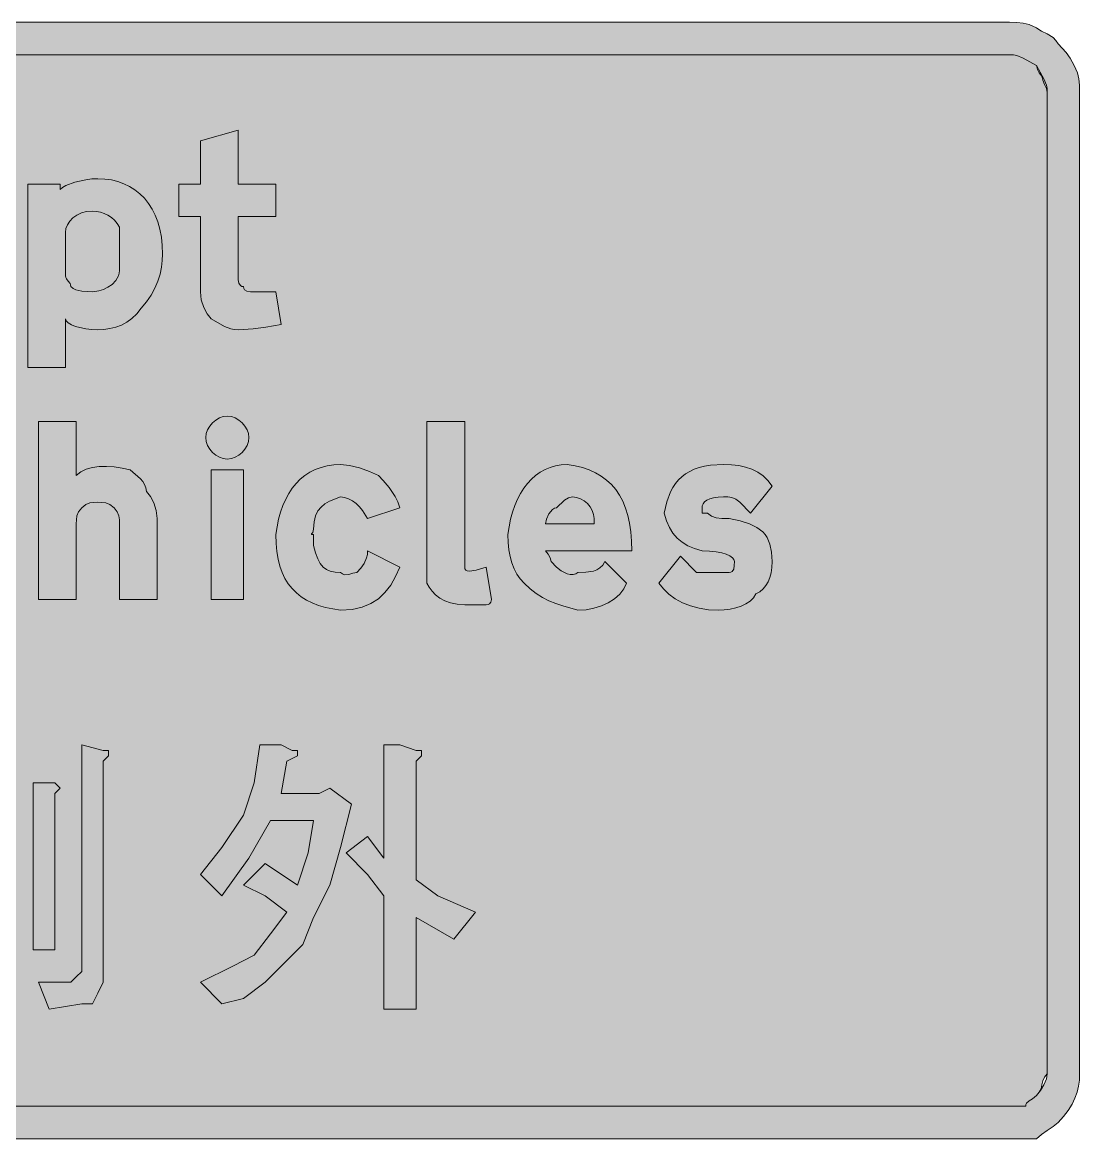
# Model space of a CAD drawing. Header units: metres. Extents: x 6 to 561, y 12 to 260.
# Drawn here: x 326 to 561.2, y 11.5 to 259.9 of the extents above; entities that cross this region are included whole.
import ezdxf

# ---------------------------------------------------------------- set-up
doc = ezdxf.new("R2010")
doc.units = ezdxf.units.M
doc.layers.add('FILL_BLACK_000000', color=7, linetype='Continuous', true_color=0x000000)
doc.layers.add('FILL_WHITE_FFFFFF', color=7, linetype='Continuous', true_color=0xffffff)

msp = doc.modelspace()

# ---------------------------------------------------------------- hatches: boundary and pattern name
at = {"layer": 'FILL_BLACK_000000', "true_color": 0x000000}
h = msp.add_hatch(color=7, dxfattribs=at)
h.dxf.hatch_style = 1
h.paths.add_polyline_path([(547.22, 259.9), (548.61, 259.77), (550, 259.41), (551.61, 258.72), (552.11, 258.32), (552.7, 257.99), (554.01, 257.37), (555.32, 256.53), (555.91, 255.91), (556.41, 255.12), (558.21, 253.17), (559.11, 251.91), (560.01, 250.32), (560.7, 248.71), (561.06, 247.32), (561.19, 245.93), (561.21, 244.32), (561.21, 25.92), (561.15, 24.57), (560.97, 23.22), (560.64, 21.87), (560.16, 20.52), (559.51, 19.17), (558.68, 17.82), (557.65, 16.47), (556.41, 15.12), (555.32, 14.22), (554.01, 13.32), (552.7, 12.42), (551.61, 11.52), (545.61, 11.52), (21.21, 11.52), (19.86, 11.58), (18.51, 11.74), (17.16, 12.03), (15.81, 12.42), (14.46, 12.93), (13.11, 13.54), (10.41, 15.12), (9.17, 16.47), (8.14, 17.82), (7.31, 19.17), (6.66, 20.52), (6.18, 21.87), (5.85, 23.22), (5.67, 24.57), (5.61, 25.92), (5.61, 244.32), (5.67, 245.72), (5.85, 247.19), (6.18, 248.69), (6.66, 250.17), (7.31, 251.6), (8.14, 252.93), (9.17, 254.11), (10.41, 255.12), (10.91, 255.91), (11.5, 256.53), (12.81, 257.37), (14.12, 257.99), (14.71, 258.32), (15.21, 258.72), (16.82, 259.41), (18.21, 259.77), (19.6, 259.9), (21.21, 259.92), (545.61, 259.92), (547.22, 259.9)])
h.paths.add_polyline_path([(19.6, 252.51), (18.21, 251.97), (15.21, 250.32), (14.52, 248.71), (14.16, 247.32), (14.03, 245.93), (14.01, 244.32), (14.01, 25.92), (14.16, 23.52), (14.52, 22.21), (14.81, 21.62), (15.21, 21.12), (18.21, 19.47), (19.6, 18.93), (20.36, 18.77), (21.21, 18.72), (545.61, 18.72), (549.21, 18.72), (549.26, 19.12), (549.42, 19.43), (549.96, 19.92), (550.73, 20.41), (551.61, 21.12), (552.49, 22.21), (553.26, 23.52), (553.8, 24.83), (554.01, 25.92), (554.01, 244.32), (553.82, 245.22), (553.41, 246.12), (553, 247.02), (552.81, 247.92), (552.21, 248.67), (551.8, 249.44), (551.61, 250.32), (548.61, 251.97), (547.22, 252.51), (546.46, 252.67), (545.61, 252.72), (21.21, 252.72), (20.36, 252.67), (19.6, 252.51)], flags=16)
h = msp.add_hatch(color=7, dxfattribs=at)
h.dxf.hatch_style = 1
h.paths.add_polyline_path([(382.41, 223.92), (382.41, 216.72), (374.01, 216.72), (374.01, 203.52), (374.03, 202.64), (374.16, 201.87), (374.52, 201.33), (374.81, 201.17), (375.21, 201.12), (375.26, 200.72), (375.42, 200.43), (375.96, 200.07), (376.73, 199.94), (377.61, 199.92), (380.01, 199.92), (382.41, 199.92), (383.61, 192.72), (380.16, 192.12), (377.37, 191.71), (374.01, 191.52), (373.16, 191.57), (372.4, 191.73), (371.01, 192.27), (368.01, 193.92), (367.13, 195.03), (366.36, 196.47), (365.82, 198.14), (365.61, 199.92), (365.61, 216.72), (360.81, 216.72), (360.81, 223.92), (365.61, 223.92), (365.61, 233.52), (374.01, 235.92), (374.01, 223.92), (382.41, 223.92)])
h = msp.add_hatch(color=7, dxfattribs=at)
h.dxf.hatch_style = 1
h.paths.add_polyline_path([(356.97, 205.43), (356.64, 203.89), (356.16, 202.32), (355.51, 200.75), (354.68, 199.21), (353.65, 197.72), (352.41, 196.32), (351.46, 195.08), (350.4, 194.05), (349.27, 193.22), (348.06, 192.57), (346.8, 192.09), (345.49, 191.76), (344.16, 191.58), (342.81, 191.52), (341.47, 191.57), (340.17, 191.73), (337.86, 192.27), (336.94, 192.63), (336.23, 193.04), (335.77, 193.47), (335.61, 193.92), (335.61, 183.12), (327.21, 183.12), (327.21, 223.92), (334.41, 223.92), (334.41, 222.72), (334.97, 223.17), (335.72, 223.6), (337.71, 224.37), (340.15, 224.91), (341.46, 225.07), (342.81, 225.12), (344.36, 225.05), (345.84, 224.84), (347.26, 224.5), (348.6, 224.01), (349.87, 223.4), (351.06, 222.65), (352.16, 221.78), (353.16, 220.77), (354.07, 219.64), (354.87, 218.38), (355.56, 217), (356.14, 215.5), (356.6, 213.88), (356.94, 212.14), (357.14, 210.29), (357.21, 208.32), (357.15, 206.92), (356.97, 205.43)])
h.paths.add_polyline_path([(344.04, 200.49), (345.06, 200.97), (346.03, 201.62), (346.84, 202.45), (347.4, 203.48), (347.56, 204.07), (347.61, 204.72), (347.61, 205.92), (347.61, 211.92), (347.61, 213.12), (347.61, 214.32), (347.11, 215.16), (346.5, 215.89), (345.82, 216.51), (345.06, 217.02), (344.25, 217.41), (343.39, 217.69), (342.51, 217.86), (341.61, 217.92), (340.32, 217.81), (339.15, 217.51), (338.13, 217.03), (337.26, 216.42), (336.56, 215.69), (336.04, 214.88), (335.72, 214.02), (335.61, 213.12), (335.61, 204.72), (335.61, 203.52), (335.66, 203.12), (335.8, 202.81), (336.21, 202.32), (336.62, 201.83), (336.76, 201.52), (336.81, 201.12), (337.31, 200.72), (337.9, 200.43), (339.21, 200.07), (341.61, 199.92), (343.05, 200.16), (344.04, 200.49)], flags=16)
h = msp.add_hatch(color=7, dxfattribs=at)
h.dxf.hatch_style = 1
h.paths.add_polyline_path([(376.3, 166.62), (376, 165.76), (375.52, 164.95), (374.91, 164.22), (374.18, 163.61), (373.37, 163.13), (372.51, 162.83), (371.61, 162.72), (370.71, 162.83), (369.85, 163.13), (369.04, 163.61), (368.31, 164.22), (367.7, 164.95), (367.22, 165.76), (366.92, 166.62), (366.81, 167.52), (366.92, 168.42), (367.22, 169.28), (367.7, 170.09), (368.31, 170.82), (369.04, 171.43), (369.85, 171.91), (370.71, 172.21), (371.61, 172.32), (372.51, 172.21), (373.37, 171.91), (374.18, 171.43), (374.91, 170.82), (375.52, 170.09), (376, 169.28), (376.3, 168.42), (376.41, 167.52), (376.3, 166.62)])
h = msp.add_hatch(color=7, dxfattribs=at)
h.dxf.hatch_style = 1
h.paths.add_polyline_path([(339.02, 159.91), (340.22, 160.49), (341.6, 160.87), (343.11, 161.07), (344.74, 161.1), (346.45, 160.98), (348.21, 160.71), (350.01, 160.32), (352.26, 158.37), (352.79, 157.78), (353.22, 157.11), (353.5, 156.37), (353.61, 155.52), (354.49, 154.41), (355.26, 152.97), (355.8, 151.3), (356.01, 149.52), (356.01, 131.52), (347.61, 131.52), (347.61, 148.32), (347.59, 149.22), (347.46, 150.12), (347.1, 151.02), (346.41, 151.92), (345.51, 152.61), (344.61, 152.97), (343.71, 153.1), (342.81, 153.12), (341.91, 153.1), (341.01, 152.97), (340.11, 152.61), (339.21, 151.92), (338.52, 151.02), (338.16, 150.12), (338.03, 149.22), (338.01, 148.32), (338.01, 131.52), (329.61, 131.52), (329.61, 171.12), (338.01, 171.12), (338.01, 159.12), (339.02, 159.91)])
h = msp.add_hatch(color=7, dxfattribs=at)
h.dxf.hatch_style = 1
h.paths.add_polyline_path([(424.41, 139.92), (424.41, 138.72), (424.47, 138.33), (424.65, 138.04), (424.98, 137.88), (425.46, 137.82), (426.94, 138.04), (429.21, 138.72), (430.41, 131.52), (430.26, 130.92), (429.9, 130.51), (429.61, 130.37), (429.21, 130.32), (428.01, 130.32), (424.41, 130.32), (422.72, 130.43), (421.24, 130.73), (419.96, 131.21), (418.86, 131.82), (417.93, 132.55), (417.15, 133.36), (416.52, 134.22), (416.01, 135.12), (416.01, 136.32), (416.01, 137.52), (416.01, 171.12), (424.41, 171.12), (424.41, 139.92)])
h = msp.add_hatch(color=7, dxfattribs=at)
h.dxf.hatch_style = 1
h.paths.add_polyline_path([(398.8, 161.31), (401.01, 160.77), (403.22, 160), (405.21, 159.12), (406.3, 157.99), (407.61, 156.42), (408.92, 154.39), (409.51, 153.21), (410.01, 151.92), (402.81, 149.52), (401.7, 151.28), (401.02, 152.09), (400.26, 152.82), (399.45, 153.43), (398.59, 153.91), (397.71, 154.21), (396.81, 154.32), (394.35, 153.36), (393.33, 152.78), (392.46, 152.07), (391.76, 151.19), (391.24, 150.1), (390.92, 148.76), (390.81, 147.12), (390.64, 146.43), (390.36, 146.07), (390.3, 145.94), (390.81, 145.92), (390.81, 143.52), (391.26, 141.88), (391.75, 140.56), (392.29, 139.51), (392.91, 138.72), (393.65, 138.15), (394.52, 137.78), (395.57, 137.58), (396.81, 137.52), (397.26, 137.18), (397.71, 137.01), (398.61, 137.07), (399.51, 137.35), (400.41, 137.52), (401.29, 138.44), (402.06, 139.47), (402.6, 140.73), (402.76, 141.47), (402.81, 142.32), (410.01, 138.72), (409.05, 136.58), (407.95, 134.69), (406.68, 133.05), (405.21, 131.67), (403.52, 130.58), (401.57, 129.78), (399.35, 129.29), (396.81, 129.12), (395.07, 129.39), (393.43, 129.74), (391.92, 130.19), (390.51, 130.73), (389.22, 131.37), (388.03, 132.12), (386.97, 132.96), (386.01, 133.92), (385.17, 134.99), (384.43, 136.17), (383.82, 137.48), (383.31, 138.91), (382.92, 140.46), (382.63, 142.15), (382.47, 143.96), (382.41, 145.92), (383.03, 149.35), (383.46, 150.92), (383.98, 152.41), (384.59, 153.79), (385.28, 155.07), (386.05, 156.25), (386.91, 157.32), (387.85, 158.28), (388.88, 159.12), (389.99, 159.84), (391.18, 160.43), (392.46, 160.9), (393.83, 161.24), (395.28, 161.45), (396.81, 161.52), (398.8, 161.31)])
h = msp.add_hatch(color=7, dxfattribs=at)
h.dxf.hatch_style = 1
h.paths.add_polyline_path([(443.01, 141.57), (443.42, 140.8), (443.61, 139.92), (444.81, 138.72), (445.9, 137.86), (447.21, 137.22), (447.88, 137.06), (448.52, 137.03), (449.11, 137.18), (449.61, 137.52), (451.39, 137.56), (453.06, 137.82), (453.82, 138.11), (454.5, 138.53), (455.11, 139.13), (455.61, 139.92), (460.41, 135.12), (459.8, 133.83), (458.89, 132.66), (457.73, 131.64), (456.36, 130.77), (454.82, 130.07), (453.15, 129.55), (451.4, 129.23), (449.61, 129.12), (446.22, 130.06), (444.65, 130.6), (443.16, 131.22), (441.72, 131.96), (440.33, 132.83), (438.96, 133.88), (437.61, 135.12), (436.77, 136.08), (436.03, 137.14), (435.42, 138.33), (434.91, 139.62), (434.52, 141.03), (434.23, 142.54), (434.07, 144.18), (434.01, 145.92), (434.63, 149.35), (435.06, 150.92), (435.57, 152.41), (436.15, 153.79), (436.82, 155.07), (437.55, 156.25), (438.36, 157.32), (439.24, 158.28), (440.19, 159.12), (441.2, 159.84), (442.28, 160.43), (443.42, 160.9), (444.62, 161.24), (445.89, 161.45), (447.21, 161.52), (448.95, 161.24), (450.58, 160.84), (452.1, 160.33), (453.51, 159.7), (454.8, 158.95), (455.98, 158.08), (457.05, 157.09), (458.01, 155.97), (458.85, 154.73), (459.58, 153.35), (460.2, 151.85), (460.71, 150.21), (461.1, 148.45), (461.38, 146.54), (461.55, 144.5), (461.61, 142.32), (442.41, 142.32), (443.01, 141.57)])
h.paths.add_polyline_path([(453.21, 149.52), (453.1, 150.42), (452.8, 151.28), (452.32, 152.09), (451.71, 152.82), (450.98, 153.43), (450.17, 153.91), (449.31, 154.21), (448.41, 154.32), (447.51, 154.11), (446.61, 153.57), (444.81, 151.92), (444.36, 151.81), (443.93, 151.53), (443.16, 150.57), (442.62, 149.39), (442.41, 148.32), (453.21, 148.32), (453.21, 149.52)], flags=16)
h = msp.add_hatch(color=7, dxfattribs=at)
h.dxf.hatch_style = 1
h.paths.add_polyline_path([(492.75, 138.63), (492.58, 137.44), (492.3, 136.38), (491.91, 135.42), (491.4, 134.58), (490.78, 133.84), (490.05, 133.23), (489.21, 132.72), (488.65, 131.88), (487.9, 131.14), (486.97, 130.53), (485.91, 130.02), (484.73, 129.63), (483.47, 129.34), (482.16, 129.18), (480.81, 129.12), (478.62, 129.23), (476.55, 129.55), (474.63, 130.07), (472.86, 130.77), (471.26, 131.64), (469.84, 132.66), (468.62, 133.83), (467.61, 135.12), (472.41, 141.12), (476.01, 137.52), (480.81, 137.52), (483.21, 137.52), (483.61, 137.57), (483.9, 137.73), (484.26, 138.27), (484.39, 139.04), (484.41, 139.92), (484.3, 140.37), (483.96, 140.8), (483.4, 141.21), (482.61, 141.57), (481.6, 141.88), (480.36, 142.11), (478.9, 142.27), (477.21, 142.32), (475.52, 142.83), (474.04, 143.46), (472.76, 144.24), (471.66, 145.17), (470.73, 146.27), (469.95, 147.55), (469.32, 149.03), (468.81, 150.72), (469.38, 153.25), (470.2, 155.44), (470.71, 156.42), (471.3, 157.3), (471.96, 158.1), (472.71, 158.82), (473.54, 159.45), (474.46, 160), (475.47, 160.47), (476.57, 160.84), (477.78, 161.14), (479.08, 161.35), (482.01, 161.52), (483.75, 161.46), (485.38, 161.28), (486.9, 160.95), (488.31, 160.47), (489.6, 159.82), (490.78, 158.99), (491.85, 157.96), (492.81, 156.72), (488.01, 150.72), (485.61, 153.12), (484.71, 153.81), (483.81, 154.17), (482.91, 154.3), (482.01, 154.32), (480.77, 154.27), (479.74, 154.11), (478.91, 153.88), (478.26, 153.57), (477.78, 153.21), (477.45, 152.8), (477.27, 152.37), (477.21, 151.92), (477.21, 150.72), (478.41, 150.72), (479.33, 150.03), (480.36, 149.67), (481.62, 149.54), (483.21, 149.52), (485.69, 149.01), (487.75, 148.36), (489.41, 147.54), (490.71, 146.52), (491.23, 145.93), (491.67, 145.28), (492.32, 143.78), (492.69, 142.01), (492.81, 139.92), (492.75, 138.63)])
h = msp.add_hatch(color=7, dxfattribs=at)
h.dxf.hatch_style = 1
h.paths.add_polyline_path([(368.01, 131.52), (368.01, 160.32), (375.21, 160.32), (375.21, 131.52), (368.01, 131.52)])
h = msp.add_hatch(color=7, dxfattribs=at)
h.dxf.hatch_style = 1
h.paths.add_polyline_path([(344.01, 97.92), (345.21, 97.92), (345.21, 96.72), (344.01, 95.52), (344.01, 48.72), (344.01, 46.32), (342.81, 43.92), (341.61, 41.52), (339.21, 41.52), (332.01, 40.32), (329.61, 46.32), (335.61, 46.32), (336.81, 46.32), (338.01, 47.52), (339.21, 48.72), (339.21, 51.12), (339.21, 99.12), (344.01, 97.92)])
h = msp.add_hatch(color=7, dxfattribs=at)
h.dxf.hatch_style = 1
h.paths.add_polyline_path([(386.01, 97.92), (387.21, 97.92), (387.21, 96.72), (384.81, 95.52), (383.61, 88.32), (392.01, 88.32), (394.41, 89.52), (399.21, 85.92), (396.81, 76.32), (394.41, 67.92), (390.81, 60.72), (388.41, 54.72), (383.61, 49.92), (380.01, 46.32), (375.21, 42.72), (370.41, 41.52), (365.61, 46.32), (372.81, 49.92), (377.61, 52.32), (381.21, 57.12), (384.81, 61.92), (380.01, 65.52), (375.21, 67.92), (380.01, 72.72), (387.21, 67.92), (389.61, 75.12), (390.81, 82.32), (381.21, 82.32), (376.41, 73.92), (370.41, 65.52), (365.61, 70.32), (370.41, 76.32), (375.21, 83.52), (377.61, 90.72), (378.81, 99.12), (383.61, 99.12), (386.01, 97.92)])
h = msp.add_hatch(color=7, dxfattribs=at)
h.dxf.hatch_style = 1
h.paths.add_polyline_path([(413.61, 97.92), (414.81, 97.92), (414.81, 96.72), (413.61, 95.52), (413.61, 69.12), (418.41, 65.52), (426.81, 61.92), (422.01, 55.92), (413.61, 60.72), (413.61, 40.32), (406.41, 40.32), (406.41, 65.52), (402.81, 70.32), (398.01, 75.12), (402.81, 78.72), (406.41, 73.92), (406.41, 99.12), (410.01, 99.12), (413.61, 97.92)])
h = msp.add_hatch(color=7, dxfattribs=at)
h.dxf.hatch_style = 1
h.paths.add_polyline_path([(333.21, 90.72), (334.41, 89.52), (333.21, 88.32), (333.21, 53.52), (328.41, 53.52), (328.41, 90.72), (333.21, 90.72)])
at = {"layer": 'FILL_WHITE_FFFFFF', "true_color": 0xffffff}
h = msp.add_hatch(color=7, dxfattribs=at)
h.dxf.hatch_style = 1
h.paths.add_polyline_path([(545.61, 252.72), (546.46, 252.67), (547.22, 252.51), (548.61, 251.97), (551.61, 250.32), (553.26, 247.32), (553.8, 245.93), (553.96, 245.17), (554.01, 244.32), (554.01, 25.92), (553.41, 25.17), (553, 24.4), (552.81, 23.52), (552.62, 22.64), (552.21, 21.87), (551.61, 21.12), (550.73, 20.41), (549.96, 19.92), (549.42, 19.43), (549.26, 19.12), (549.21, 18.72), (545.61, 18.72), (21.21, 18.72), (20.36, 18.77), (19.6, 18.93), (18.21, 19.47), (15.21, 21.12), (14.81, 21.62), (14.52, 22.21), (14.16, 23.52), (14.01, 25.92), (14.01, 244.32), (14.12, 246.06), (14.46, 247.66), (15.02, 249.09), (15.81, 250.32), (16.82, 251.33), (18.06, 252.08), (19.52, 252.56), (21.21, 252.72), (545.61, 252.72)])

# ---------------------------------------------------------------- linework, layer by layer
at = {"layer": 'FILL_BLACK_000000', "lineweight": 0, "true_color": 0x000000}
for points in [[(21.21, 259.92), (545.61, 259.92), (547.22, 259.9), (548.61, 259.77), (550, 259.41), (551.61, 258.72), (552.11, 258.32), (552.7, 257.99), (554.01, 257.37), (555.32, 256.53), (555.91, 255.91), (556.41, 255.12), (558.21, 253.17), (559.11, 251.91), (560.01, 250.32), (560.7, 248.71), (561.06, 247.32), (561.19, 245.93), (561.21, 244.32), (561.21, 25.92), (561.15, 24.57), (560.97, 23.22), (560.64, 21.87), (560.16, 20.52), (559.51, 19.17), (558.68, 17.82), (557.65, 16.47), (556.41, 15.12), (555.32, 14.22), (554.01, 13.32), (552.7, 12.42), (551.61, 11.52), (545.61, 11.52), (21.21, 11.52)], [(21.21, 18.72), (545.61, 18.72), (549.21, 18.72), (549.26, 19.12), (549.42, 19.43), (549.96, 19.92), (550.73, 20.41), (551.61, 21.12), (552.49, 22.21), (553.26, 23.52), (553.8, 24.83), (554.01, 25.92), (554.01, 244.32), (553.82, 245.22), (553.41, 246.12), (553, 247.02), (552.81, 247.92), (552.21, 248.67), (551.8, 249.44), (551.61, 250.32), (548.61, 251.97), (547.22, 252.51), (546.46, 252.67), (545.61, 252.72), (21.21, 252.72)]]:
    msp.add_lwpolyline(points, dxfattribs=at)
for points in [[(382.41, 223.92), (382.41, 216.72), (374.01, 216.72), (374.01, 203.52), (374.03, 202.64), (374.16, 201.87), (374.52, 201.33), (374.81, 201.17), (375.21, 201.12), (375.26, 200.72), (375.42, 200.43), (375.96, 200.07), (376.73, 199.94), (377.61, 199.92), (380.01, 199.92), (382.41, 199.92), (383.61, 192.72), (380.16, 192.12), (377.37, 191.71), (374.01, 191.52), (373.16, 191.57), (372.4, 191.73), (371.01, 192.27), (368.01, 193.92), (367.13, 195.03), (366.36, 196.47), (365.82, 198.14), (365.61, 199.92), (365.61, 216.72), (360.81, 216.72), (360.81, 223.92), (365.61, 223.92), (365.61, 233.52), (374.01, 235.92), (374.01, 223.92)], [(356.97, 205.43), (356.64, 203.89), (356.16, 202.32), (355.51, 200.75), (354.68, 199.21), (353.65, 197.72), (352.41, 196.32), (351.46, 195.08), (350.4, 194.05), (349.27, 193.22), (348.06, 192.57), (346.8, 192.09), (345.49, 191.76), (344.16, 191.58), (342.81, 191.52), (341.47, 191.57), (340.17, 191.73), (337.86, 192.27), (336.94, 192.63), (336.23, 193.04), (335.77, 193.47), (335.61, 193.92), (335.61, 183.12), (327.21, 183.12), (327.21, 223.92), (334.41, 223.92), (334.41, 222.72), (334.97, 223.17), (335.72, 223.6), (337.71, 224.37), (340.15, 224.91), (341.46, 225.07), (342.81, 225.12), (344.36, 225.05), (345.84, 224.84), (347.26, 224.5), (348.6, 224.01), (349.87, 223.4), (351.06, 222.65), (352.16, 221.78), (353.16, 220.77), (354.07, 219.64), (354.87, 218.38), (355.56, 217), (356.14, 215.5), (356.6, 213.88), (356.94, 212.14), (357.14, 210.29), (357.21, 208.32), (357.15, 206.92)], [(344.04, 200.49), (345.06, 200.97), (346.03, 201.62), (346.84, 202.45), (347.4, 203.48), (347.56, 204.07), (347.61, 204.72), (347.61, 205.92), (347.61, 211.92), (347.61, 213.12), (347.61, 214.32), (347.11, 215.16), (346.5, 215.89), (345.82, 216.51), (345.06, 217.02), (344.25, 217.41), (343.39, 217.69), (342.51, 217.86), (341.61, 217.92), (340.32, 217.81), (339.15, 217.51), (338.13, 217.03), (337.26, 216.42), (336.56, 215.69), (336.04, 214.88), (335.72, 214.02), (335.61, 213.12), (335.61, 204.72), (335.61, 203.52), (335.66, 203.12), (335.8, 202.81), (336.21, 202.32), (336.62, 201.83), (336.76, 201.52), (336.81, 201.12), (337.31, 200.72), (337.9, 200.43), (339.21, 200.07), (341.61, 199.92), (343.05, 200.16)], [(376.3, 166.62), (376, 165.76), (375.52, 164.95), (374.91, 164.22), (374.18, 163.61), (373.37, 163.13), (372.51, 162.83), (371.61, 162.72), (370.71, 162.83), (369.85, 163.13), (369.04, 163.61), (368.31, 164.22), (367.7, 164.95), (367.22, 165.76), (366.92, 166.62), (366.81, 167.52), (366.92, 168.42), (367.22, 169.28), (367.7, 170.09), (368.31, 170.82), (369.04, 171.43), (369.85, 171.91), (370.71, 172.21), (371.61, 172.32), (372.51, 172.21), (373.37, 171.91), (374.18, 171.43), (374.91, 170.82), (375.52, 170.09), (376, 169.28), (376.3, 168.42), (376.41, 167.52)], [(339.02, 159.91), (340.22, 160.49), (341.6, 160.87), (343.11, 161.07), (344.74, 161.1), (346.45, 160.98), (348.21, 160.71), (350.01, 160.32), (352.26, 158.37), (352.79, 157.78), (353.22, 157.11), (353.5, 156.37), (353.61, 155.52), (354.49, 154.41), (355.26, 152.97), (355.8, 151.3), (356.01, 149.52), (356.01, 131.52), (347.61, 131.52), (347.61, 148.32), (347.59, 149.22), (347.46, 150.12), (347.1, 151.02), (346.41, 151.92), (345.51, 152.61), (344.61, 152.97), (343.71, 153.1), (342.81, 153.12), (341.91, 153.1), (341.01, 152.97), (340.11, 152.61), (339.21, 151.92), (338.52, 151.02), (338.16, 150.12), (338.03, 149.22), (338.01, 148.32), (338.01, 131.52), (329.61, 131.52), (329.61, 171.12), (338.01, 171.12), (338.01, 159.12)], [(424.41, 139.92), (424.41, 138.72), (424.47, 138.33), (424.65, 138.04), (424.98, 137.88), (425.46, 137.82), (426.94, 138.04), (429.21, 138.72), (430.41, 131.52), (430.26, 130.92), (429.9, 130.51), (429.61, 130.37), (429.21, 130.32), (428.01, 130.32), (424.41, 130.32), (422.72, 130.43), (421.24, 130.73), (419.96, 131.21), (418.86, 131.82), (417.93, 132.55), (417.15, 133.36), (416.52, 134.22), (416.01, 135.12), (416.01, 136.32), (416.01, 137.52), (416.01, 171.12), (424.41, 171.12)], [(398.8, 161.31), (401.01, 160.77), (403.22, 160), (405.21, 159.12), (406.3, 157.99), (407.61, 156.42), (408.92, 154.39), (409.51, 153.21), (410.01, 151.92), (402.81, 149.52), (401.7, 151.28), (401.02, 152.09), (400.26, 152.82), (399.45, 153.43), (398.59, 153.91), (397.71, 154.21), (396.81, 154.32), (394.35, 153.36), (393.33, 152.78), (392.46, 152.07), (391.76, 151.19), (391.24, 150.1), (390.92, 148.76), (390.81, 147.12), (390.64, 146.43), (390.36, 146.07), (390.3, 145.94), (390.81, 145.92), (390.81, 143.52), (391.26, 141.88), (391.75, 140.56), (392.29, 139.51), (392.91, 138.72), (393.65, 138.15), (394.52, 137.78), (395.57, 137.58), (396.81, 137.52), (397.26, 137.18), (397.71, 137.01), (398.61, 137.07), (399.51, 137.35), (400.41, 137.52), (401.29, 138.44), (402.06, 139.47), (402.6, 140.73), (402.76, 141.47), (402.81, 142.32), (410.01, 138.72), (409.05, 136.58), (407.95, 134.69), (406.68, 133.05), (405.21, 131.67), (403.52, 130.58), (401.57, 129.78), (399.35, 129.29), (396.81, 129.12), (395.07, 129.39), (393.43, 129.74), (391.92, 130.19), (390.51, 130.73), (389.22, 131.37), (388.03, 132.12), (386.97, 132.96), (386.01, 133.92), (385.17, 134.99), (384.43, 136.17), (383.82, 137.48), (383.31, 138.91), (382.92, 140.46), (382.63, 142.15), (382.47, 143.96), (382.41, 145.92), (383.03, 149.35), (383.46, 150.92), (383.98, 152.41), (384.59, 153.79), (385.28, 155.07), (386.05, 156.25), (386.91, 157.32), (387.85, 158.28), (388.88, 159.12), (389.99, 159.84), (391.18, 160.43), (392.46, 160.9), (393.83, 161.24), (395.28, 161.45), (396.81, 161.52)], [(443.01, 141.57), (443.42, 140.8), (443.61, 139.92), (444.81, 138.72), (445.9, 137.86), (447.21, 137.22), (447.88, 137.06), (448.52, 137.03), (449.11, 137.18), (449.61, 137.52), (451.39, 137.56), (453.06, 137.82), (453.82, 138.11), (454.5, 138.53), (455.11, 139.13), (455.61, 139.92), (460.41, 135.12), (459.8, 133.83), (458.89, 132.66), (457.73, 131.64), (456.36, 130.77), (454.82, 130.07), (453.15, 129.55), (451.4, 129.23), (449.61, 129.12), (446.22, 130.06), (444.65, 130.6), (443.16, 131.22), (441.72, 131.96), (440.33, 132.83), (438.96, 133.88), (437.61, 135.12), (436.77, 136.08), (436.03, 137.14), (435.42, 138.33), (434.91, 139.62), (434.52, 141.03), (434.23, 142.54), (434.07, 144.18), (434.01, 145.92), (434.63, 149.35), (435.06, 150.92), (435.57, 152.41), (436.15, 153.79), (436.82, 155.07), (437.55, 156.25), (438.36, 157.32), (439.24, 158.28), (440.19, 159.12), (441.2, 159.84), (442.28, 160.43), (443.42, 160.9), (444.62, 161.24), (445.89, 161.45), (447.21, 161.52), (448.95, 161.24), (450.58, 160.84), (452.1, 160.33), (453.51, 159.7), (454.8, 158.95), (455.98, 158.08), (457.05, 157.09), (458.01, 155.97), (458.85, 154.73), (459.58, 153.35), (460.2, 151.85), (460.71, 150.21), (461.1, 148.45), (461.38, 146.54), (461.55, 144.5), (461.61, 142.32), (442.41, 142.32)], [(492.75, 138.63), (492.58, 137.44), (492.3, 136.38), (491.91, 135.42), (491.4, 134.58), (490.78, 133.84), (490.05, 133.23), (489.21, 132.72), (488.65, 131.88), (487.9, 131.14), (486.97, 130.53), (485.91, 130.02), (484.73, 129.63), (483.47, 129.34), (482.16, 129.18), (480.81, 129.12), (478.62, 129.23), (476.55, 129.55), (474.63, 130.07), (472.86, 130.77), (471.26, 131.64), (469.84, 132.66), (468.62, 133.83), (467.61, 135.12), (472.41, 141.12), (476.01, 137.52), (480.81, 137.52), (483.21, 137.52), (483.61, 137.57), (483.9, 137.73), (484.26, 138.27), (484.39, 139.04), (484.41, 139.92), (484.3, 140.37), (483.96, 140.8), (483.4, 141.21), (482.61, 141.57), (481.6, 141.88), (480.36, 142.11), (478.9, 142.27), (477.21, 142.32), (475.52, 142.83), (474.04, 143.46), (472.76, 144.24), (471.66, 145.17), (470.73, 146.27), (469.95, 147.55), (469.32, 149.03), (468.81, 150.72), (469.38, 153.25), (470.2, 155.44), (470.71, 156.42), (471.3, 157.3), (471.96, 158.1), (472.71, 158.82), (473.54, 159.45), (474.46, 160), (475.47, 160.47), (476.57, 160.84), (477.78, 161.14), (479.08, 161.35), (482.01, 161.52), (483.75, 161.46), (485.38, 161.28), (486.9, 160.95), (488.31, 160.47), (489.6, 159.82), (490.78, 158.99), (491.85, 157.96), (492.81, 156.72), (488.01, 150.72), (485.61, 153.12), (484.71, 153.81), (483.81, 154.17), (482.91, 154.3), (482.01, 154.32), (480.77, 154.27), (479.74, 154.11), (478.91, 153.88), (478.26, 153.57), (477.78, 153.21), (477.45, 152.8), (477.27, 152.37), (477.21, 151.92), (477.21, 150.72), (478.41, 150.72), (479.33, 150.03), (480.36, 149.67), (481.62, 149.54), (483.21, 149.52), (485.69, 149.01), (487.75, 148.36), (489.41, 147.54), (490.71, 146.52), (491.23, 145.93), (491.67, 145.28), (492.32, 143.78), (492.69, 142.01), (492.81, 139.92)], [(368.01, 131.52), (368.01, 160.32), (375.21, 160.32), (375.21, 131.52)], [(453.21, 149.52), (453.1, 150.42), (452.8, 151.28), (452.32, 152.09), (451.71, 152.82), (450.98, 153.43), (450.17, 153.91), (449.31, 154.21), (448.41, 154.32), (447.51, 154.11), (446.61, 153.57), (444.81, 151.92), (444.36, 151.81), (443.93, 151.53), (443.16, 150.57), (442.62, 149.39), (442.41, 148.32), (453.21, 148.32)], [(344.01, 97.92), (345.21, 97.92), (345.21, 96.72), (344.01, 95.52), (344.01, 48.72), (344.01, 46.32), (342.81, 43.92), (341.61, 41.52), (339.21, 41.52), (332.01, 40.32), (329.61, 46.32), (335.61, 46.32), (336.81, 46.32), (338.01, 47.52), (339.21, 48.72), (339.21, 51.12), (339.21, 99.12)], [(386.01, 97.92), (387.21, 97.92), (387.21, 96.72), (384.81, 95.52), (383.61, 88.32), (392.01, 88.32), (394.41, 89.52), (399.21, 85.92), (396.81, 76.32), (394.41, 67.92), (390.81, 60.72), (388.41, 54.72), (383.61, 49.92), (380.01, 46.32), (375.21, 42.72), (370.41, 41.52), (365.61, 46.32), (372.81, 49.92), (377.61, 52.32), (381.21, 57.12), (384.81, 61.92), (380.01, 65.52), (375.21, 67.92), (380.01, 72.72), (387.21, 67.92), (389.61, 75.12), (390.81, 82.32), (381.21, 82.32), (376.41, 73.92), (370.41, 65.52), (365.61, 70.32), (370.41, 76.32), (375.21, 83.52), (377.61, 90.72), (378.81, 99.12), (383.61, 99.12)], [(413.61, 97.92), (414.81, 97.92), (414.81, 96.72), (413.61, 95.52), (413.61, 69.12), (418.41, 65.52), (426.81, 61.92), (422.01, 55.92), (413.61, 60.72), (413.61, 40.32), (406.41, 40.32), (406.41, 65.52), (402.81, 70.32), (398.01, 75.12), (402.81, 78.72), (406.41, 73.92), (406.41, 99.12), (410.01, 99.12)], [(333.21, 90.72), (334.41, 89.52), (333.21, 88.32), (333.21, 53.52), (328.41, 53.52), (328.41, 90.72)]]:
    msp.add_lwpolyline(points, close=True, dxfattribs=at)
at = {"layer": 'FILL_WHITE_FFFFFF', "lineweight": 0, "true_color": 0xffffff}
msp.add_lwpolyline([(21.21, 252.72), (545.61, 252.72), (546.46, 252.67), (547.22, 252.51), (548.61, 251.97), (551.61, 250.32), (553.26, 247.32), (553.8, 245.93), (553.96, 245.17), (554.01, 244.32), (554.01, 25.92), (553.41, 25.17), (553, 24.4), (552.81, 23.52), (552.62, 22.64), (552.21, 21.87), (551.61, 21.12), (550.73, 20.41), (549.96, 19.92), (549.42, 19.43), (549.26, 19.12), (549.21, 18.72), (545.61, 18.72), (21.21, 18.72)], dxfattribs=at)

doc.saveas('drawing.dxf')
